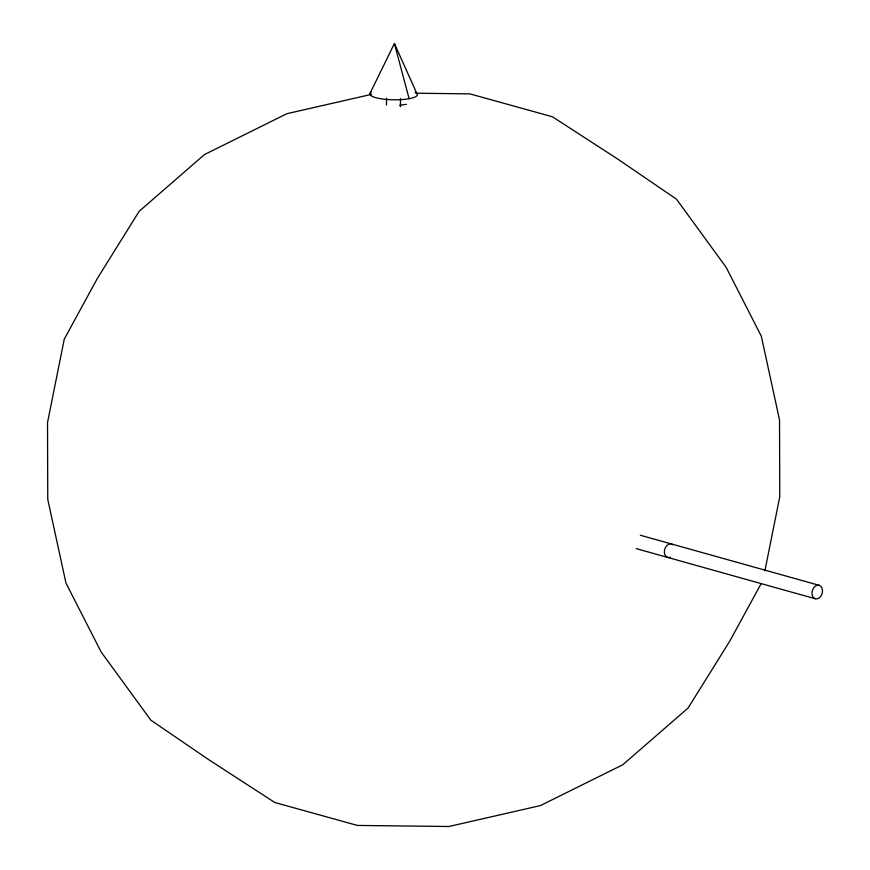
<?xml version="1.0" encoding="UTF-8"?>
<svg xmlns="http://www.w3.org/2000/svg" width="870" height="870" viewBox="0 0 870 870"><rect width="100%" height="100%" fill="white"/><g stroke="black" fill="none" stroke-linecap="round" stroke-linejoin="round"><path stroke-width="1.3" d="M386.454 104.933L386.563 98.158M400.396 106.738L400.526 98.604M764.882 570.894L779.759 496.781L779.531 419.971L761.315 336.19L726.156 267.351L676.468 199.165L618.146 159.34L552.483 116.787L469.854 93.862L416.023 93.231M369.935 93.569L394.404 43.5L416.926 93.645M761.076 583.737L729.919 640.896L688.094 708.017L622.779 764.773L540.379 805.598L448.942 826.5L357.439 825.434L274.8 802.51L209.148 759.956L150.814 720.132L101.127 651.945L65.968 583.107L47.752 499.326L47.524 422.505L64.26 339.137L97.364 278.4L139.189 211.279L204.504 154.523L286.904 113.698L371.718 94.308M640.342 535.246L819.333 585.369A7.003 5.111 -74.4 0 1 820.388 596.82A7.003 5.111 -74.4 0 1 812.004 593.949A7.003 5.111 -74.4 0 1 819.333 585.369M636.155 548.6L815.146 598.723M394.404 43.5L409.117 98.691M399.732 105.237A371.327 288.09 -58.8 0 1 406.507 104.335M670.226 557.322A7.003 5.111 -74.4 0 1 664.549 549.938A7.003 5.111 -74.4 0 1 672.891 544.685M414.979 92.263A23.74 5.459 0.9 0 1 394.969 99.8A23.74 5.459 0.9 0 1 371.185 92.187"/></g></svg>
